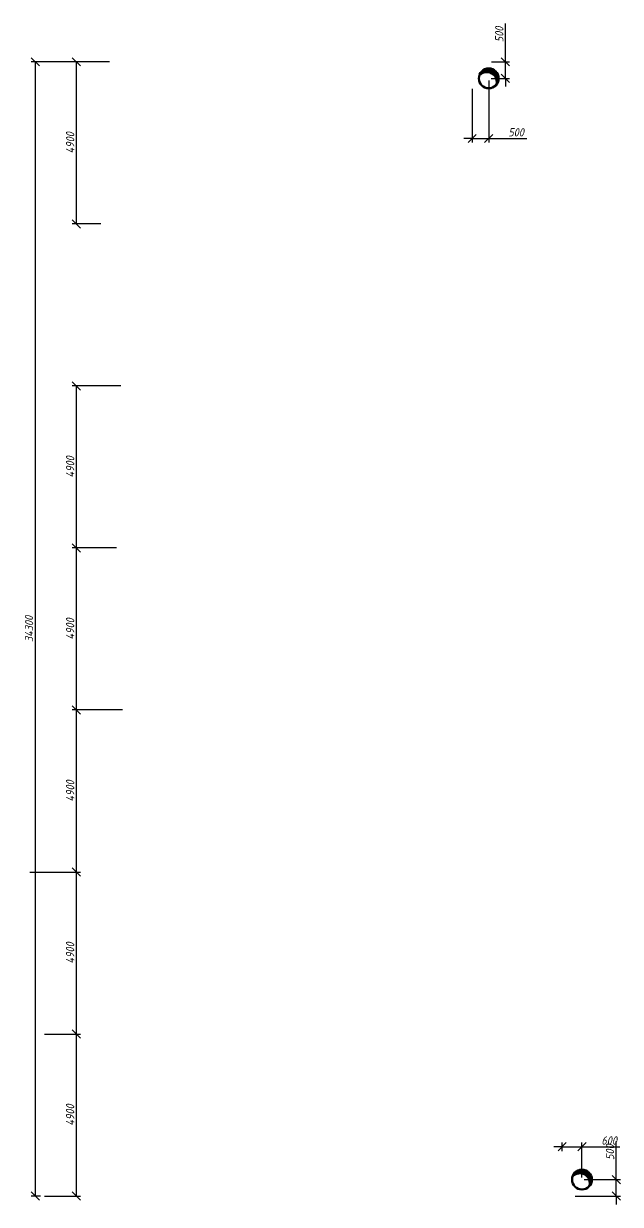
# Model space of a CAD drawing. Header units: millimetres. Extents: x -473555 to 885127, y 4787 to 453528.
# Drawn here: x 345673 to 363719, y 220348 to 256054 of the extents above; entities that cross this region are included whole.
import ezdxf

# ---------------------------------------------------------------- set-up
doc = ezdxf.new("R2010")
doc.units = ezdxf.units.MM
for name, color, linetype in [('ВК_text', 7, 'Continuous'), ('ВК_text @ 100', 7, 'Continuous'), ('ВК_К1_размер', 7, 'Continuous'), ('ВК_К1_размер @ 100', 7, 'Continuous')]:
    doc.layers.add(name, color=color, linetype=linetype)
doc.layers.add('ВК_К3_насос', color=4, linetype='Continuous', lineweight=50)
doc.styles.add('ISOPEUR', font='isocpeui.ttf', dxfattribs={"width": 0.9})
doc.dimstyles.new('Аннотативный', dxfattribs={"dimscale": 0, "dimtxt": 2.5, "dimasz": 2.5, "dimexe": 1.25, "dimexo": 0.625, "dimtad": 1, "dimdec": 0, "dimtxsty": 'ISOPEUR', "dimblk": 'OBLIQUE', "dimcen": 2.5, "dimclrt": 256, "dimadec": 0, "dimazin": 0, "dimtfac": 1, "dimtdec": 0, "dimtmove": 0, "dimatfit": 3, "dimfxl": 1, "dimtfillclr": 256, "dimarcsym": 0})

# ---------------------------------------------------------------- blocks, each defined once
blk = doc.blocks.new('_Oblique')
at = {"color": 0, "linetype": 'ByBlock', "lineweight": -2}
blk.add_line((-0.5, -0.5), (0.5, 0.5), dxfattribs=at)
blk = doc.blocks.new('*D368')
at = {"layer": 'Defpoints', "color": 0, "transparency": 16777216}
for p in [(346242, 225498), (347267, 225498), (346242, 220598)]:
    blk.add_point(p, dxfattribs=at)
at = {"layer": 'ВК_text', "color": 0, "lineweight": -2, "transparency": 16777216}
for p, q in [((346304, 225498), (347392, 225498)), ((347267, 220598), (347267, 225498)), ((346304, 220598), (347392, 220598))]:
    blk.add_line(p, q, dxfattribs=at)
at = {"layer": 'ВК_text', "color": 0, "lineweight": -2, "transparency": 16777216, "xscale": 250, "yscale": 250, "zscale": 250}
for p, rotation in [((347267, 225498), 90), ((347267, 220598), 270)]:
    blk.add_blockref('_Oblique', p, dxfattribs=dict(at, rotation=rotation))
at = {"layer": 'ВК_text', "transparency": 16777216, "insert": (347080, 223048), "char_height": 250, "attachment_point": 5, "rotation": 90, "style": 'ISOPEUR'}
blk.add_mtext('4900', dxfattribs=at)
blk = doc.blocks.new('*D369')
at = {"layer": 'Defpoints', "color": 0, "transparency": 16777216}
for p in [(345802, 230398), (347267, 230398), (346242, 225498)]:
    blk.add_point(p, dxfattribs=at)
at = {"layer": 'ВК_text', "color": 0, "lineweight": -2, "transparency": 16777216}
for p, q in [((345865, 230398), (347392, 230398)), ((347267, 225498), (347267, 230398)), ((346304, 225498), (347392, 225498))]:
    blk.add_line(p, q, dxfattribs=at)
at = {"layer": 'ВК_text', "color": 0, "lineweight": -2, "transparency": 16777216, "xscale": 250, "yscale": 250, "zscale": 250}
for p, rotation in [((347267, 230398), 90), ((347267, 225498), 270)]:
    blk.add_blockref('_Oblique', p, dxfattribs=dict(at, rotation=rotation))
at = {"layer": 'ВК_text', "transparency": 16777216, "insert": (347080, 227948), "char_height": 250, "attachment_point": 5, "rotation": 90, "style": 'ISOPEUR'}
blk.add_mtext('4900', dxfattribs=at)
blk = doc.blocks.new('*D370')
at = {"layer": 'Defpoints', "color": 0, "transparency": 16777216}
for p in [(347267, 235298), (348725, 235298), (345802, 230398)]:
    blk.add_point(p, dxfattribs=at)
at = {"layer": 'ВК_text', "color": 0, "lineweight": -2, "transparency": 16777216}
for p, q in [((348663, 235298), (347142, 235298)), ((347267, 230398), (347267, 235298)), ((345865, 230398), (347392, 230398))]:
    blk.add_line(p, q, dxfattribs=at)
at = {"layer": 'ВК_text', "color": 0, "lineweight": -2, "transparency": 16777216, "xscale": 250, "yscale": 250, "zscale": 250}
for p, rotation in [((347267, 235298), 90), ((347267, 230398), 270)]:
    blk.add_blockref('_Oblique', p, dxfattribs=dict(at, rotation=rotation))
at = {"layer": 'ВК_text', "transparency": 16777216, "insert": (347080, 232848), "char_height": 250, "attachment_point": 5, "rotation": 90, "style": 'ISOPEUR'}
blk.add_mtext('4900', dxfattribs=at)
blk = doc.blocks.new('*D371')
at = {"layer": 'Defpoints', "color": 0, "transparency": 16777216}
for p in [(347267, 240198), (348540, 240198), (348725, 235298)]:
    blk.add_point(p, dxfattribs=at)
at = {"layer": 'ВК_text', "color": 0, "lineweight": -2, "transparency": 16777216}
for p, q in [((348477, 240198), (347142, 240198)), ((347267, 235298), (347267, 240198)), ((348663, 235298), (347142, 235298))]:
    blk.add_line(p, q, dxfattribs=at)
at = {"layer": 'ВК_text', "color": 0, "lineweight": -2, "transparency": 16777216, "xscale": 250, "yscale": 250, "zscale": 250}
for p, rotation in [((347267, 240198), 90), ((347267, 235298), 270)]:
    blk.add_blockref('_Oblique', p, dxfattribs=dict(at, rotation=rotation))
at = {"layer": 'ВК_text', "transparency": 16777216, "insert": (347080, 237748), "char_height": 250, "attachment_point": 5, "rotation": 90, "style": 'ISOPEUR'}
blk.add_mtext('4900', dxfattribs=at)
blk = doc.blocks.new('*D372')
at = {"layer": 'Defpoints', "color": 0, "transparency": 16777216}
for p in [(347267, 245098), (348672, 245098), (348540, 240198)]:
    blk.add_point(p, dxfattribs=at)
at = {"layer": 'ВК_text', "color": 0, "lineweight": -2, "transparency": 16777216}
for p, q in [((348610, 245098), (347142, 245098)), ((347267, 240198), (347267, 245098)), ((348477, 240198), (347142, 240198))]:
    blk.add_line(p, q, dxfattribs=at)
at = {"layer": 'ВК_text', "color": 0, "lineweight": -2, "transparency": 16777216, "xscale": 250, "yscale": 250, "zscale": 250}
for p, rotation in [((347267, 245098), 90), ((347267, 240198), 270)]:
    blk.add_blockref('_Oblique', p, dxfattribs=dict(at, rotation=rotation))
at = {"layer": 'ВК_text', "transparency": 16777216, "insert": (347080, 242648), "char_height": 250, "attachment_point": 5, "rotation": 90, "style": 'ISOPEUR'}
blk.add_mtext('4900', dxfattribs=at)
blk = doc.blocks.new('*D373')
at = {"layer": 'Defpoints', "color": 0, "transparency": 16777216}
for p in [(347267, 254898), (348332, 254898), (348072, 249998)]:
    blk.add_point(p, dxfattribs=at)
at = {"layer": 'ВК_text', "color": 0, "lineweight": -2, "transparency": 16777216}
for p, q in [((348269, 254898), (347142, 254898)), ((347267, 249998), (347267, 254898)), ((348009, 249998), (347142, 249998))]:
    blk.add_line(p, q, dxfattribs=at)
at = {"layer": 'ВК_text', "color": 0, "lineweight": -2, "transparency": 16777216, "xscale": 250, "yscale": 250, "zscale": 250}
for p, rotation in [((347267, 254898), 90), ((347267, 249998), 270)]:
    blk.add_blockref('_Oblique', p, dxfattribs=dict(at, rotation=rotation))
at = {"layer": 'ВК_text', "transparency": 16777216, "insert": (347080, 252448), "char_height": 250, "attachment_point": 5, "rotation": 90, "style": 'ISOPEUR'}
blk.add_mtext('4900', dxfattribs=at)
blk = doc.blocks.new('*D374')
at = {"layer": 'Defpoints', "color": 0, "transparency": 16777216}
for p in [(348332, 254898), (346024, 220598), (346242, 220598)]:
    blk.add_point(p, dxfattribs=at)
at = {"layer": 'ВК_text', "color": 0, "lineweight": -2, "transparency": 16777216}
for p, q in [((348269, 254898), (345899, 254898)), ((346024, 254898), (346024, 220598)), ((346179, 220598), (345899, 220598))]:
    blk.add_line(p, q, dxfattribs=at)
at = {"layer": 'ВК_text', "color": 0, "lineweight": -2, "transparency": 16777216, "xscale": 250, "yscale": 250, "zscale": 250}
for p, rotation in [((346024, 254898), 90), ((346024, 220598), 270)]:
    blk.add_blockref('_Oblique', p, dxfattribs=dict(at, rotation=rotation))
at = {"layer": 'ВК_text', "transparency": 16777216, "insert": (345837, 237748), "char_height": 250, "attachment_point": 5, "rotation": 90, "style": 'ISOPEUR'}
blk.add_mtext('34300', dxfattribs=at)
blk = doc.blocks.new('*D447')
at = {"layer": 'Defpoints', "color": 0, "transparency": 16777216}
for p in [(359738, 254398), (359238, 254140), (359738, 252580)]:
    blk.add_point(p, dxfattribs=at)
at = {"layer": 'ВК_К1_размер', "color": 0, "lineweight": -2, "transparency": 16777216}
for p, q in [((359738, 254336), (359738, 252455)), ((359238, 254078), (359238, 252455)), ((359238, 252580), (358988, 252580)), ((359238, 252580), (359738, 252580)), ((359738, 252580), (360894, 252580))]:
    blk.add_line(p, q, dxfattribs=at)
at = {"layer": 'ВК_К1_размер', "color": 0, "lineweight": -2, "transparency": 16777216, "xscale": 250, "yscale": 250, "zscale": 250}
blk.add_blockref('_Oblique', (359238, 252580), dxfattribs=at)
at = {"layer": 'ВК_К1_размер', "color": 0, "lineweight": -2, "transparency": 16777216, "xscale": 250, "yscale": 250, "zscale": 250, "rotation": 180}
blk.add_blockref('_Oblique', (359738, 252580), dxfattribs=at)
at = {"layer": 'ВК_К1_размер', "transparency": 16777216, "insert": (360566, 252768), "char_height": 250, "attachment_point": 5, "style": 'ISOPEUR'}
blk.add_mtext('500', dxfattribs=at)
blk = doc.blocks.new('*D448')
at = {"layer": 'Defpoints', "color": 0, "transparency": 16777216}
for p in [(359758, 254898), (360244, 254898), (359745, 254398)]:
    blk.add_point(p, dxfattribs=at)
at = {"layer": 'ВК_К1_размер', "color": 0, "lineweight": -2, "transparency": 16777216}
for p, q in [((360244, 254898), (360244, 256054)), ((359820, 254898), (360369, 254898)), ((360244, 254398), (360244, 254898)), ((359808, 254398), (360369, 254398)), ((360244, 254398), (360244, 254148))]:
    blk.add_line(p, q, dxfattribs=at)
at = {"layer": 'ВК_К1_размер', "color": 0, "lineweight": -2, "transparency": 16777216, "xscale": 250, "yscale": 250, "zscale": 250}
for p, rotation in [((360244, 254898), 270), ((360244, 254398), 90)]:
    blk.add_blockref('_Oblique', p, dxfattribs=dict(at, rotation=rotation))
at = {"layer": 'ВК_К1_размер', "transparency": 16777216, "insert": (360056, 255726), "char_height": 250, "attachment_point": 5, "rotation": 90, "style": 'ISOPEUR'}
blk.add_mtext('500', dxfattribs=at)
blk = doc.blocks.new('*D449')
at = {"layer": 'Defpoints', "color": 0, "transparency": 16777216}
for p in [(362558, 221098), (363594, 221098), (362285, 220598)]:
    blk.add_point(p, dxfattribs=at)
at = {"layer": 'ВК_К1_размер', "color": 0, "lineweight": -2, "transparency": 16777216}
for p, q in [((363594, 221098), (363594, 222254)), ((362620, 221098), (363719, 221098)), ((363594, 220598), (363594, 221098)), ((362348, 220598), (363719, 220598)), ((363594, 220598), (363594, 220348))]:
    blk.add_line(p, q, dxfattribs=at)
at = {"layer": 'ВК_К1_размер', "color": 0, "lineweight": -2, "transparency": 16777216, "xscale": 250, "yscale": 250, "zscale": 250}
for p, rotation in [((363594, 221098), 270), ((363594, 220598), 90)]:
    blk.add_blockref('_Oblique', p, dxfattribs=dict(at, rotation=rotation))
at = {"layer": 'ВК_К1_размер', "transparency": 16777216, "insert": (363407, 221926), "char_height": 250, "attachment_point": 5, "rotation": 90, "style": 'ISOPEUR'}
blk.add_mtext('500', dxfattribs=at)
blk = doc.blocks.new('*D456')
at = {"layer": 'Defpoints', "color": 0, "transparency": 16777216}
for p in [(362558, 222093), (361958, 221898), (362558, 221098)]:
    blk.add_point(p, dxfattribs=at)
at = {"layer": 'ВК_К1_размер', "color": 0, "lineweight": -2, "transparency": 16777216}
for p, q in [((361958, 222093), (361708, 222093)), ((361958, 221961), (361958, 222218)), ((361958, 222093), (362558, 222093)), ((362558, 221160), (362558, 222218)), ((362558, 222093), (363702, 222093))]:
    blk.add_line(p, q, dxfattribs=at)
at = {"layer": 'ВК_К1_размер', "color": 0, "lineweight": -2, "transparency": 16777216, "xscale": 250, "yscale": 250, "zscale": 250}
blk.add_blockref('_Oblique', (361958, 222093), dxfattribs=at)
at = {"layer": 'ВК_К1_размер', "color": 0, "lineweight": -2, "transparency": 16777216, "xscale": 250, "yscale": 250, "zscale": 250, "rotation": 180}
blk.add_blockref('_Oblique', (362558, 222093), dxfattribs=at)
at = {"layer": 'ВК_К1_размер', "transparency": 16777216, "insert": (363380, 222280), "char_height": 250, "attachment_point": 5, "style": 'ISOPEUR'}
blk.add_mtext('600', dxfattribs=at)

msp = doc.modelspace()

# ---------------------------------------------------------------- linework, layer by layer
at = {"layer": 'ВК_К3_насос'}
for centre in [(359738.3, 254398.1), (362557.9, 221097.9)]:
    msp.add_circle(centre, 300, dxfattribs=at)
for centre in [(359682.2, 254289.9), (359695.7, 254326), (359711.5, 254353), (359729.5, 254373.3), (359736.3, 254384.6), (362548.8, 221084.4), (362494.7, 220989.7), (362508.2, 221025.8), (362524, 221052.8), (362542.1, 221073.1)]:
    msp.add_arc(centre, 300, 341.77312, 137.673, dxfattribs=at)

# ---------------------------------------------------------------- dimensions: what is measured, and where the dimension line sits
at = {"layer": 'ВК_text @ 100', "color": 0}
for base, p1, p2, override, picture, middle in [((346024.1, 220597.9), (348331.8, 254897.9), (346241.8, 220597.9), {"dimscale": 100, "dimtix": 0, "dimtofl": 1, "dimtmove": 0, "dimatfit": 1}, '*D374', (345836.6, 237747.9)), ((347267.3, 254897.9), (348071.5, 249997.9), (348331.8, 254897.9), {"dimscale": 100, "dimtix": 0, "dimtofl": 1, "dimtmove": 1, "dimatfit": 1}, '*D373', (347079.8, 252447.9)), ((347267.3, 245097.9), (348539.8, 240197.9), (348672.2, 245097.9), {"dimscale": 100, "dimtix": 0, "dimtofl": 1, "dimtmove": 1, "dimatfit": 1}, '*D372', (347079.8, 242647.9)), ((347267.3, 240197.9), (348725.3, 235297.9), (348539.8, 240197.9), {"dimscale": 100, "dimtix": 0, "dimtofl": 1, "dimtmove": 1, "dimatfit": 1}, '*D371', (347079.8, 237747.9)), ((347267.3, 235297.9), (345802.2, 230397.9), (348725.3, 235297.9), {"dimscale": 100, "dimtix": 0, "dimtofl": 1, "dimtmove": 1, "dimatfit": 1}, '*D370', (347079.8, 232847.9)), ((347267.3, 230397.9), (346241.8, 225497.9), (345802.2, 230397.9), {"dimscale": 100, "dimtix": 0, "dimtofl": 1, "dimtmove": 1, "dimatfit": 1}, '*D369', (347079.8, 227947.9)), ((347267.3, 225497.9), (346241.8, 220597.9), (346241.8, 225497.9), {"dimscale": 100, "dimtix": 0, "dimtofl": 1, "dimtmove": 0, "dimatfit": 1}, '*D368', (347079.8, 223047.9))]:
    dim = msp.add_linear_dim(base=base, p1=p1, p2=p2, angle=90, dimstyle='Аннотативный', override=override, dxfattribs=at)
    dim.commit()
    dim.dimension.update_dxf_attribs({"geometry": picture, "text_midpoint": middle})
at = {"layer": 'ВК_К1_размер @ 100'}
dim = msp.add_linear_dim(base=(360243.7, 254897.9), p1=(359745.3, 254398.1), p2=(359757.6, 254897.9), angle=90, dimstyle='Аннотативный', override={"dimscale": 100, "dimtix": 0, "dimtofl": 1, "dimtmove": 0, "dimatfit": 1}, dxfattribs=at)
dim.commit()
dim.dimension.update_dxf_attribs({"geometry": '*D448', "text_midpoint": (360243.7, 255725.9), "dimtype": 160})
for base, p1, p2, picture, middle in [((359738.3, 252580.5), (359237.9, 254140.4), (359738.3, 254398.1), '*D447', (360566.3, 252768)), ((362557.9, 222093), (361957.9, 221898.1), (362557.9, 221097.9), '*D456', (363380.1, 222280.5))]:
    dim = msp.add_linear_dim(base=base, p1=p1, p2=p2, dimstyle='Аннотативный', override={"dimscale": 100, "dimtix": 0, "dimtofl": 1, "dimtmove": 0, "dimatfit": 1}, dxfattribs=at)
    dim.commit()
    dim.dimension.update_dxf_attribs({"geometry": picture, "text_midpoint": middle})
dim = msp.add_linear_dim(base=(363594.3, 221097.9), p1=(362285.1, 220597.9), p2=(362557.9, 221097.9), angle=90, dimstyle='Аннотативный', override={"dimscale": 100, "dimtix": 0, "dimtofl": 1, "dimtmove": 0, "dimatfit": 1}, dxfattribs=at)
dim.commit()
dim.dimension.update_dxf_attribs({"geometry": '*D449', "text_midpoint": (363406.8, 221925.9)})

doc.saveas('drawing.dxf')
